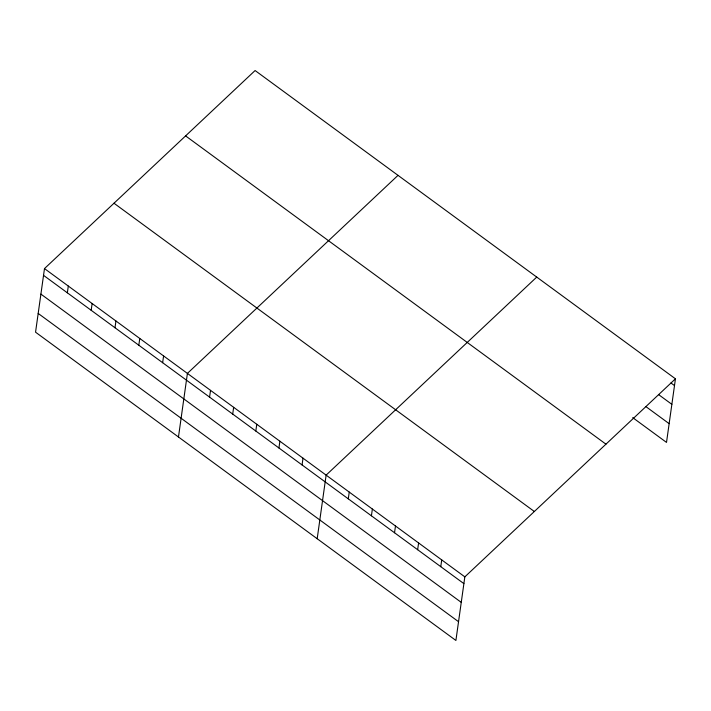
<?xml version="1.0" encoding="UTF-8"?>
<svg xmlns="http://www.w3.org/2000/svg" width="711" height="711" viewBox="0 0 711 711"><rect width="100%" height="100%" fill="white"/><g stroke="black" fill="none" stroke-linecap="round" stroke-linejoin="round"><path stroke-width="1.07" d="M44.491 268.589L35.55 332.188L455.902 640.46L464.843 576.861L675.45 378.812L255.098 70.54L44.491 268.589L464.843 576.861M67.358 292.825L68.309 286.053M91.177 310.289L92.128 303.526M114.995 327.762L115.946 320.999M138.814 345.226L139.765 338.463M162.641 362.699L163.592 355.935M178.47 436.998L187.411 373.399L398.018 175.35M209.576 397.12L210.527 390.357M232.701 414.078L233.652 407.314M255.818 431.026L256.769 424.263M278.934 447.983L279.885 441.22M302.059 464.941L303.01 458.177M317.186 538.734L326.127 475.126L536.734 277.086M348.292 498.846L349.243 492.083M371.418 515.804L372.368 509.04M394.534 532.761L395.485 525.998M417.65 549.71L418.601 542.946M440.776 566.667L441.727 559.904M675.45 378.812L666.509 442.411L632.719 417.633M670.944 382.971L674.499 385.575M658.528 394.552L671.859 404.328M646.032 406.701L669.149 423.658M185.598 135.899L605.95 444.171M113.991 203.23L534.343 511.502M43.54 275.353L463.892 583.624M40.9 294.105L461.261 602.377M38.19 313.435L458.542 621.707"/></g></svg>
